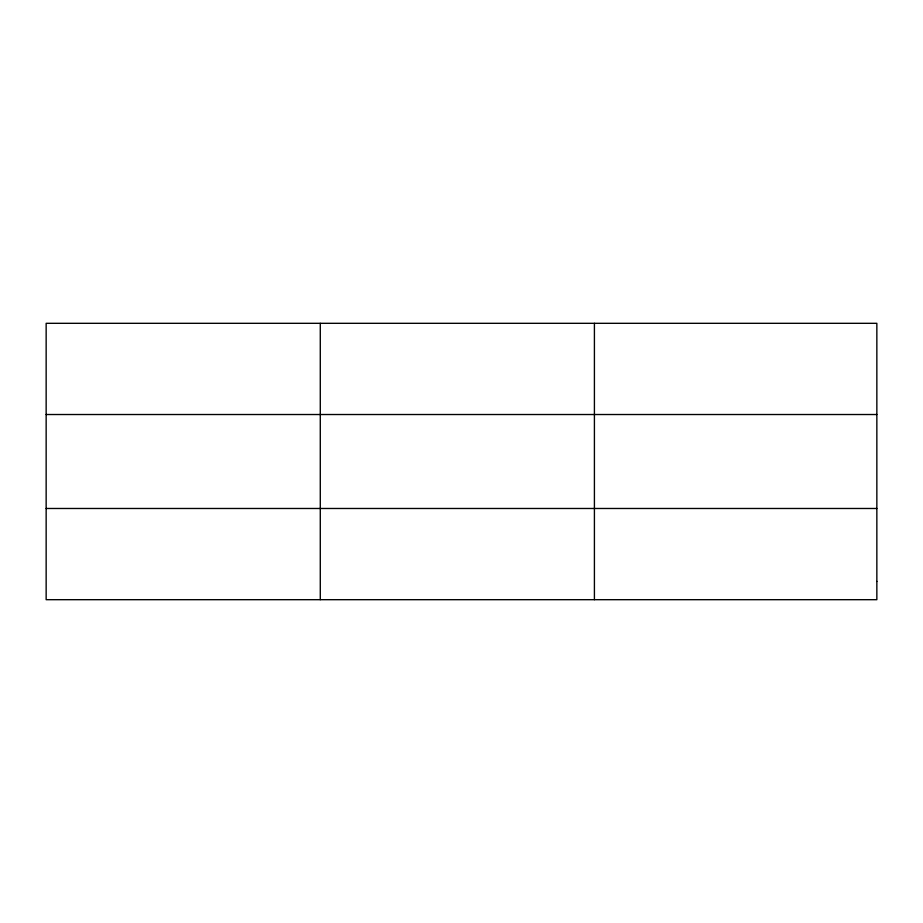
<?xml version="1.0" encoding="UTF-8"?>
<svg xmlns="http://www.w3.org/2000/svg" width="923" height="923" viewBox="0 0 923 923"><rect width="100%" height="100%" fill="white"/><g stroke="black" fill="none" stroke-linecap="round" stroke-linejoin="round"><path stroke-width="1.38" d="M320.281 323.315L320.281 599.685M594.412 323.315L594.412 599.685M46.15 414.519L876.85 414.519M46.15 508.481L876.85 508.481M876.85 581.444L876.85 599.685L46.15 599.685L46.15 323.315L876.85 323.315L876.85 581.444"/></g></svg>
